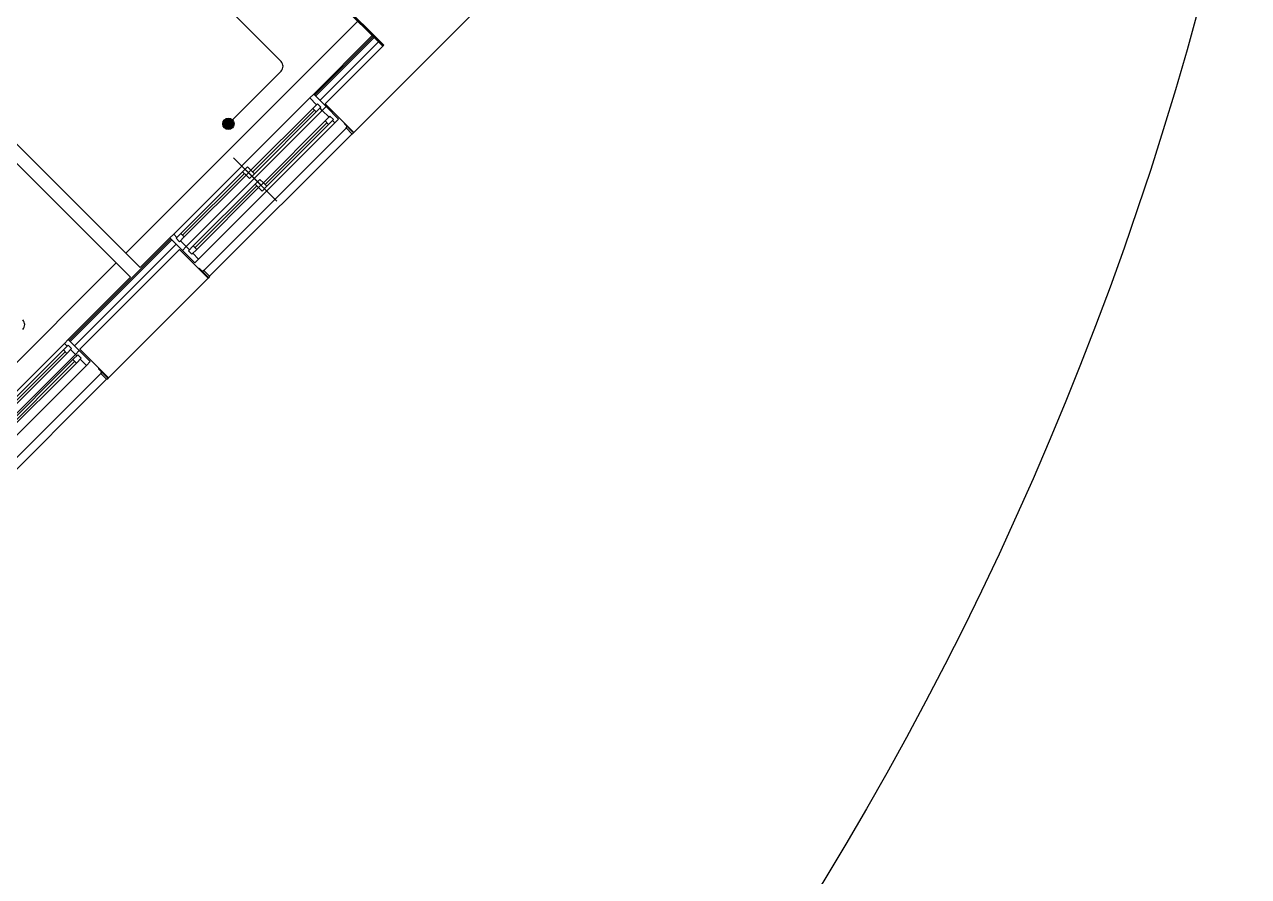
# Model space of a CAD drawing. Header units: millimetres. Extents: x 238075 to 303070, y -258150 to -205841.
# Drawn here: x 278553 to 287580, y -243784 to -237499 of the extents above; entities that cross this region are included whole.
import ezdxf

# ---------------------------------------------------------------- set-up
doc = ezdxf.new("R2010")
doc.units = ezdxf.units.MM
doc.header["$LTSCALE"] = 200
for name, color, linetype in [('-소화(SP가지관)', 3, 'Continuous'), ('-소화(SP헤드하향)', 2, 'Continuous'), ('L4', 4, 'Continuous'), ('아파트', 253, 'Continuous')]:
    doc.layers.add(name, color=color, linetype=linetype)

# ---------------------------------------------------------------- blocks, each defined once
blk = doc.blocks.new('A$C39172136')
at = {"layer": '-소화(SP헤드하향)'}
blk.add_hatch(color=0, dxfattribs=at).paths.add_polyline_path([(0, -42, -1), (0, 42, -1)])
at = {"layer": '-소화(SP헤드하향)', "color": 0}
blk.add_circle((0, 0), 42, dxfattribs=at)

msp = doc.modelspace()

# ---------------------------------------------------------------- linework, layer by layer
at = {"layer": '-소화(SP가지관)', "color": 6}
msp.add_line((280181.5, -237508.8, 54985.4), (278563.9, -235891.3, 54985.4), dxfattribs=at)
for p, q in [((280181.5, -237508.8, 54985.4), (280445.2, -237772.5, 54985.4)), ((280056.3, -238232.2, 54985.4), (280445.2, -237843.2, 54985.4))]:
    msp.add_line(p, q)
for centre in [(280409.8, -237807.9, 54985.4), (278504.2, -239713.5, 54985.4)]:
    msp.add_arc(centre, 50, 315, 45)
at = {"layer": 'L4'}
for p, q in [((277341, -237369.5), (279335, -239363.5)), ((277482.4, -237369.5), (279405.7, -239292.8)), ((281194.7, -237659.4), (280876.5, -237341.2)), ((281198.2, -237655.9), (280880, -237337.7)), ((281201.8, -237652.3, 54985.4), (280883.6, -237334.2, 54985.4)), ((281923, -237355.4, 54985.4), (280982.6, -238295.8, 54985.4)), ((281010.8, -237475.6), (279299.6, -239186.8)), ((281116.9, -237581.6), (280685.6, -238013)), ((281124, -237588.7), (280692.7, -238020)), ((281131.1, -237595.8), (280699.7, -238027.1)), ((281162.9, -237627.6), (280731.5, -238058.9)), ((280770.4, -238083.7, 54985.4), (281201.8, -237652.3, 54985.4)), ((280770.4, -238083.7, 54985.4), (280982.6, -238295.8, 54985.4)), ((280909.7, -238230.1), (280913.3, -238226.5)), ((280913.3, -238226.5), (280982.6, -238295.8)), ((280926, -238263.3), (279875.2, -239314.1)), ((280968.4, -238305.7), (279917.7, -239356.5)), ((280979, -238299.4), (280909.7, -238230.1)), ((280923.9, -238261.2), (280932.4, -238252.7)), ((280970.5, -238307.8), (280923.9, -238261.2)), ((280932.4, -238252.7), (280979, -238299.4)), ((280979, -238299.4), (280970.5, -238307.8)), ((280982.6, -238295.8), (280979, -238299.4)), ((279632, -239080.7), (278882.5, -239830.2)), ((279639.1, -239087.8), (278889.5, -239837.3)), ((279670.9, -239119.6), (278921.3, -239869.1)), ((279624.9, -239073.6), (279405.7, -239292.8)), ((279695.6, -239158.5, 54985.4), (278960.2, -239893.9, 54985.4)), ((279695.6, -239158.5, 54985.4), (279907.8, -239370.6, 54985.4)), ((279228.9, -239257.5), (277058.1, -241428.3)), ((279842, -239297.8), (279838.5, -239301.3)), ((279838.5, -239301.3), (279907.8, -239370.6)), ((279911.3, -239367.1), (279842, -239297.8)), ((279335, -239363.5), (278875.4, -239823.2)), ((279907.8, -239370.6, 54985.4), (279172.4, -240106, 54985.4)), ((279873.1, -239311.9), (279864.6, -239320.4)), ((279864.6, -239320.4), (279911.3, -239367.1)), ((279919.8, -239358.6), (279873.1, -239311.9)), ((279907.8, -239370.6), (279911.3, -239367.1)), ((279911.3, -239367.1), (279919.8, -239358.6)), ((277630.9, -241067.7), (278847.1, -239851.5)), ((278875.4, -239823.2), (278847.1, -239851.5)), ((278847.1, -239851.5), (278867.6, -239872)), ((278956.7, -239904.5), (278875.4, -239823.2)), ((277712.2, -241149), (278928.4, -239932.8)), ((278277.2, -240462.4), (278839.3, -239900.2)), ((278289.9, -240475.1), (278852.1, -239913)), ((278302.6, -240487.8), (278864.8, -239925.7)), ((278874.7, -239864.9), (278839.3, -239900.2)), ((278839.3, -239900.2), (278864.8, -239925.7)), ((278864.8, -239925.7), (278900.1, -239890.3)), ((278867.6, -239872), (278874.7, -239864.9)), ((278874.7, -239864.9), (278900.1, -239890.3)), ((278900.1, -239890.3), (278874.7, -239864.9)), ((278900.1, -239890.3), (278893.1, -239897.4)), ((278893.1, -239897.4), (278928.4, -239932.8)), ((278945.4, -239935.6), (278910, -239971)), ((278928.4, -239932.8), (278956.7, -239904.5)), ((278956.7, -239904.5), (278928.4, -239932.8)), ((278928.4, -239932.8), (278938.3, -239942.7)), ((278938.3, -239942.7), (278945.4, -239935.6)), ((278945.4, -239935.6), (278970.8, -239961.1)), ((278970.8, -239961.1), (278945.4, -239935.6)), ((279038, -239985.8), (278956.7, -239904.5)), ((278960.2, -239893.9, 54985.4), (279172.4, -240106, 54985.4)), ((277793.5, -241230.3), (279009.7, -240014.1)), ((278347.9, -240533.1), (278910, -239971)), ((278360.6, -240545.8), (278922.8, -239983.7)), ((278373.3, -240558.6), (278935.5, -239996.4)), ((278910, -239971), (278935.5, -239996.4)), ((278935.5, -239996.4), (278970.8, -239961.1)), ((278970.8, -239961.1), (278963.8, -239968.1)), ((278963.8, -239968.1), (279009.7, -240014.1)), ((279009.7, -240014.1), (279038, -239985.8)), ((277852.9, -241336.4), (279115.8, -240073.5)), ((277895.3, -241378.8), (279158.2, -240115.9)), ((279099.5, -240040.2), (279103.1, -240036.7)), ((279168.8, -240109.5), (279099.5, -240040.2)), ((279103.1, -240036.7), (279172.4, -240106)), ((279113.7, -240071.4), (279122.2, -240062.9)), ((279160.3, -240118), (279113.7, -240071.4)), ((279122.2, -240062.9), (279168.8, -240109.5)), ((279168.8, -240109.5), (279160.3, -240118)), ((279172.4, -240106), (279168.8, -240109.5))]:
    msp.add_line(p, q, dxfattribs=at)
at = {"layer": 'L4', "extrusion": (0, 0, -1)}
for p, q in [((280657.3, -238041.3), (279653.2, -239045.4)), ((280657.3, -238041.3), (280685.6, -238013)), ((280706.8, -238090.8), (280657.3, -238041.3)), ((280685.6, -238013), (280777.5, -238104.9)), ((280749.2, -238133.2), (279745.1, -239137.3)), ((280749.2, -238133.2), (279745.1, -239137.3)), ((280678.5, -238119), (280222.4, -238575.1)), ((280691.2, -238131.8), (280235.2, -238587.9)), ((280678.5, -238119), (280713.9, -238083.7)), ((280704, -238144.5), (280678.5, -238119)), ((280739.3, -238109.1), (280704, -238144.5)), ((280713.9, -238083.7), (280706.8, -238090.8)), ((280739.3, -238109.1), (280713.9, -238083.7)), ((280713.9, -238083.7), (280739.3, -238109.1)), ((280732.2, -238116.2), (280739.3, -238109.1)), ((280749.2, -238133.2), (280732.2, -238116.2)), ((280777.5, -238104.9), (280749.2, -238133.2)), ((280749.2, -238133.2), (280777.5, -238104.9)), ((280798.7, -238182.7), (280749.2, -238133.2)), ((280777.5, -238104.9), (280869.4, -238196.8)), ((280841.1, -238225.1), (279837.1, -239229.2)), ((280704, -238144.5), (280247.9, -238600.6)), ((280770.4, -238211), (280314.3, -238667)), ((280783.2, -238223.7), (280327.1, -238679.8)), ((280770.4, -238211), (280805.8, -238175.6)), ((280795.9, -238236.4), (280770.4, -238211)), ((280831.2, -238201.1), (280795.9, -238236.4)), ((280805.8, -238175.6), (280798.7, -238182.7)), ((280831.2, -238201.1), (280805.8, -238175.6)), ((280805.8, -238175.6), (280831.2, -238201.1)), ((280824.2, -238208.1), (280831.2, -238201.1)), ((280841.1, -238225.1), (280824.2, -238208.1)), ((280869.4, -238196.8), (280841.1, -238225.1)), ((280795.9, -238236.4), (280339.8, -238692.5)), ((280095.1, -238483.2), (280321.4, -238709.5)), ((280161.6, -238585), (279705.5, -239041.1)), ((280161.6, -238585), (280197, -238549.7)), ((280187.1, -238610.5), (280161.6, -238585)), ((280187.1, -238575.1), (280413.3, -238801.4)), ((280222.4, -238575.1), (280187.1, -238610.5)), ((280187.1, -238610.5), (280222.4, -238575.1)), ((280197, -238549.7), (280222.4, -238575.1)), ((280222.4, -238575.1), (280247.9, -238600.6)), ((280174.3, -238597.8), (279718.3, -239053.8)), ((280187.1, -238610.5), (279731, -239066.6)), ((280253.5, -238676.9), (279797.5, -239133)), ((280212.5, -238635.9), (280187.1, -238610.5)), ((280247.9, -238600.6), (280212.5, -238635.9)), ((280253.5, -238676.9), (280288.9, -238641.6)), ((280279, -238702.4), (280253.5, -238676.9)), ((280314.3, -238667), (280279, -238702.4)), ((280279, -238702.4), (280314.3, -238667)), ((280288.9, -238641.6), (280314.3, -238667)), ((280314.3, -238667), (280339.8, -238692.5)), ((280266.3, -238689.7), (279810.2, -239145.8)), ((280279, -238702.4), (279822.9, -239158.5)), ((280304.4, -238727.9), (280279, -238702.4)), ((280339.8, -238692.5), (280304.4, -238727.9)), ((279624.9, -239073.6), (279653.2, -239045.4)), ((279716.8, -239165.6), (279624.9, -239073.6)), ((279653.2, -239045.4), (279677.2, -239069.4)), ((279670.2, -239076.5), (279705.5, -239041.1)), ((279677.2, -239069.4), (279670.2, -239076.5)), ((279670.2, -239076.5), (279695.6, -239101.9)), ((279695.6, -239101.9), (279670.2, -239076.5)), ((279731, -239066.6), (279695.6, -239101.9)), ((279695.6, -239101.9), (279702.7, -239094.8)), ((279702.7, -239094.8), (279745.1, -239137.3)), ((279705.5, -239041.1), (279731, -239066.6)), ((279745.1, -239137.3), (279716.8, -239165.6)), ((279716.8, -239165.6), (279745.1, -239137.3)), ((279808.8, -239257.5), (279716.8, -239165.6)), ((279745.1, -239137.3), (279769.2, -239161.3)), ((279762.1, -239168.4), (279797.5, -239133)), ((279769.2, -239161.3), (279762.1, -239168.4)), ((279762.1, -239168.4), (279787.6, -239193.8)), ((279787.6, -239193.8), (279762.1, -239168.4)), ((279822.9, -239158.5), (279787.6, -239193.8)), ((279787.6, -239193.8), (279794.6, -239186.8)), ((279794.6, -239186.8), (279837.1, -239229.2)), ((279797.5, -239133), (279822.9, -239158.5)), ((279837.1, -239229.2), (279808.8, -239257.5))]:
    msp.add_line(p, q, dxfattribs=at)
at = {"layer": '아파트'}
msp.add_circle((263075.4, -230841.1, 54985.4), 25000, dxfattribs=at)

# ---------------------------------------------------------------- block references
at = {"layer": '-소화(SP헤드하향)', "ltscale": 0.2, "rotation": 45}
msp.add_blockref('A$C39172136', (280056.3, -238232.2, 54985.4), dxfattribs=at)

doc.saveas('drawing.dxf')
